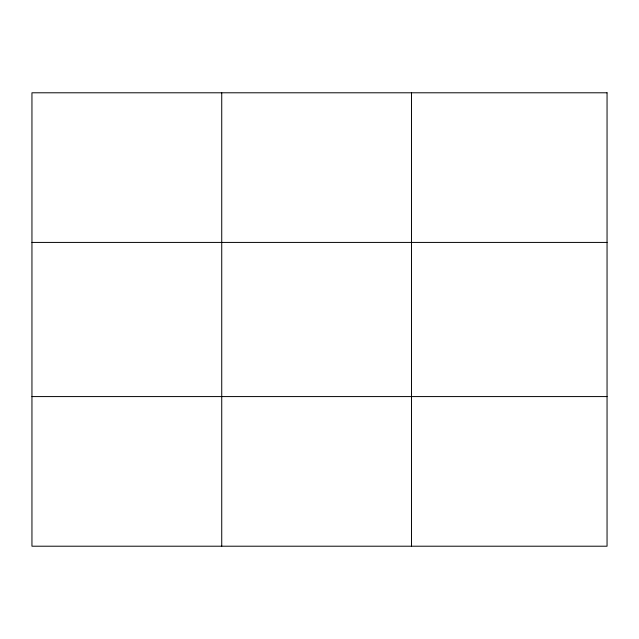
<?xml version="1.0" encoding="UTF-8"?>
<svg xmlns="http://www.w3.org/2000/svg" width="639" height="639" viewBox="0 0 639 639"><rect width="100%" height="100%" fill="white"/><g stroke="black" fill="none" stroke-linecap="round" stroke-linejoin="round"><path stroke-width="0.96" d="M221.733 546.209L221.733 92.791M411.516 546.209L411.516 92.791M31.95 242.421L607.05 242.421M31.95 396.579L607.05 396.579M607.05 92.791L607.05 546.209L31.95 546.209L31.95 92.791L607.05 92.791"/></g></svg>
